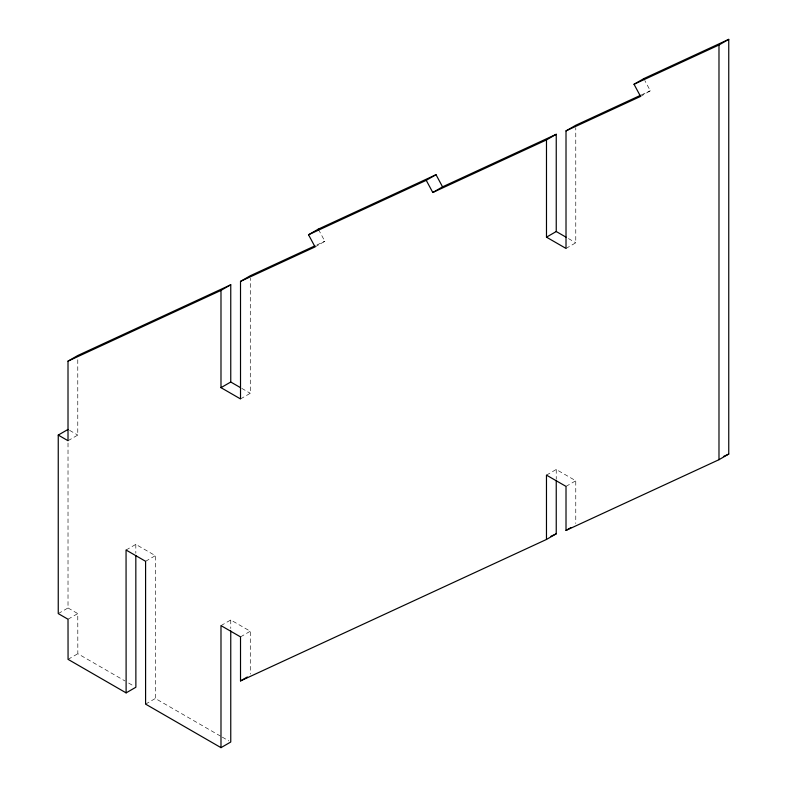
<?xml version="1.0" encoding="UTF-8"?>
<svg xmlns="http://www.w3.org/2000/svg" width="787" height="787" viewBox="0 0 787 787"><rect width="100%" height="100%" fill="white"/><g stroke="black" fill="none" stroke-linecap="round" stroke-linejoin="round"><path stroke-width="0.59" stroke-dasharray="3.94 2.95" d="M58.248 613.604L68.016 607.967L68.016 441.664M315.066 246.911L324.834 241.275L319.355 231.083M640.559 96.427L650.318 90.78L644.838 80.599M68.016 440.72L77.775 435.073L77.775 357.839M240.517 398.93L250.286 393.293L250.286 278.195M566.01 248.436L575.769 242.799L575.769 127.701M126.058 550.015L135.817 544.378L155.344 555.661L155.344 698.482L221.324 736.573M145.585 561.298L155.344 555.661M68.016 619.241L77.775 613.604L77.834 653.722L124.995 680.952M68.066 659.358L77.834 653.722M220.99 625.606L230.758 619.969L250.286 631.243L250.286 674.066M240.517 636.88L250.286 631.243M145.585 704.119L155.344 698.482M546.473 475.122L556.242 469.485L575.769 480.759L575.769 523.571M566.01 486.396L575.769 480.759M316.945 244.924L324.834 241.275M641.454 94.883L650.318 90.78M568.45 238.569L575.769 242.799M241.737 388.355L250.286 393.293M69.59 430.351L77.775 435.073M68.016 607.967L77.775 613.604M128.625 683.047L134.065 686.185M222.268 737.114L228.869 740.921M135.817 544.378L135.826 553.31M556.242 469.485L556.242 479.194M230.758 619.969L230.758 628.518"/><path stroke-width="1.18" d="M68.016 429.436L58.248 435.073L58.248 613.604L68.016 619.241L68.066 659.358L126.117 692.875L135.876 687.238L135.826 555.543M58.248 435.073L68.016 440.72L68.007 361.144L77.775 355.508L230.758 284.776L230.758 382.02L240.517 387.657M230.758 284.776L220.99 290.413L220.99 387.657L240.517 398.93L240.517 281.382L315.066 246.911L308.534 234.762L318.302 229.125L436.018 174.694L442.55 186.844L556.242 134.282L556.242 231.526L566.01 237.162M240.517 281.382L250.286 275.745L314.987 245.829M308.534 234.762L426.249 180.331L436.018 174.694M426.249 180.331L432.791 192.49L442.55 186.844M556.242 134.282L546.483 139.919L546.483 237.162L566.01 248.436L566.01 130.888L640.559 96.427L634.027 84.268L643.786 78.631L728.752 39.35L728.752 454.06L718.984 459.697L566.01 530.428L566.01 486.396L546.473 475.122L546.473 539.459L240.517 680.922L240.517 636.88L220.99 625.606L220.99 747.65L230.758 742.013L230.758 630.958M566.01 130.888L575.769 125.251L640.47 95.335M634.027 84.268L718.984 44.987L728.752 39.35M220.99 387.657L230.758 382.02M546.483 237.162L556.242 231.526M240.517 680.922L247.354 676.977M546.473 539.459L556.242 533.822L556.242 480.404M566.01 530.428L570.89 527.615M68.007 361.144L220.99 290.413M432.791 192.49L546.483 139.919M550.93 536.281L556.242 533.822M723.44 456.519L728.752 454.06M220.99 747.65L145.585 704.119L145.585 561.298L126.058 550.015L126.117 692.875M643.786 78.631L644.327 79.635M318.302 229.125L318.833 230.119M718.984 44.987L718.984 459.697"/></g></svg>
